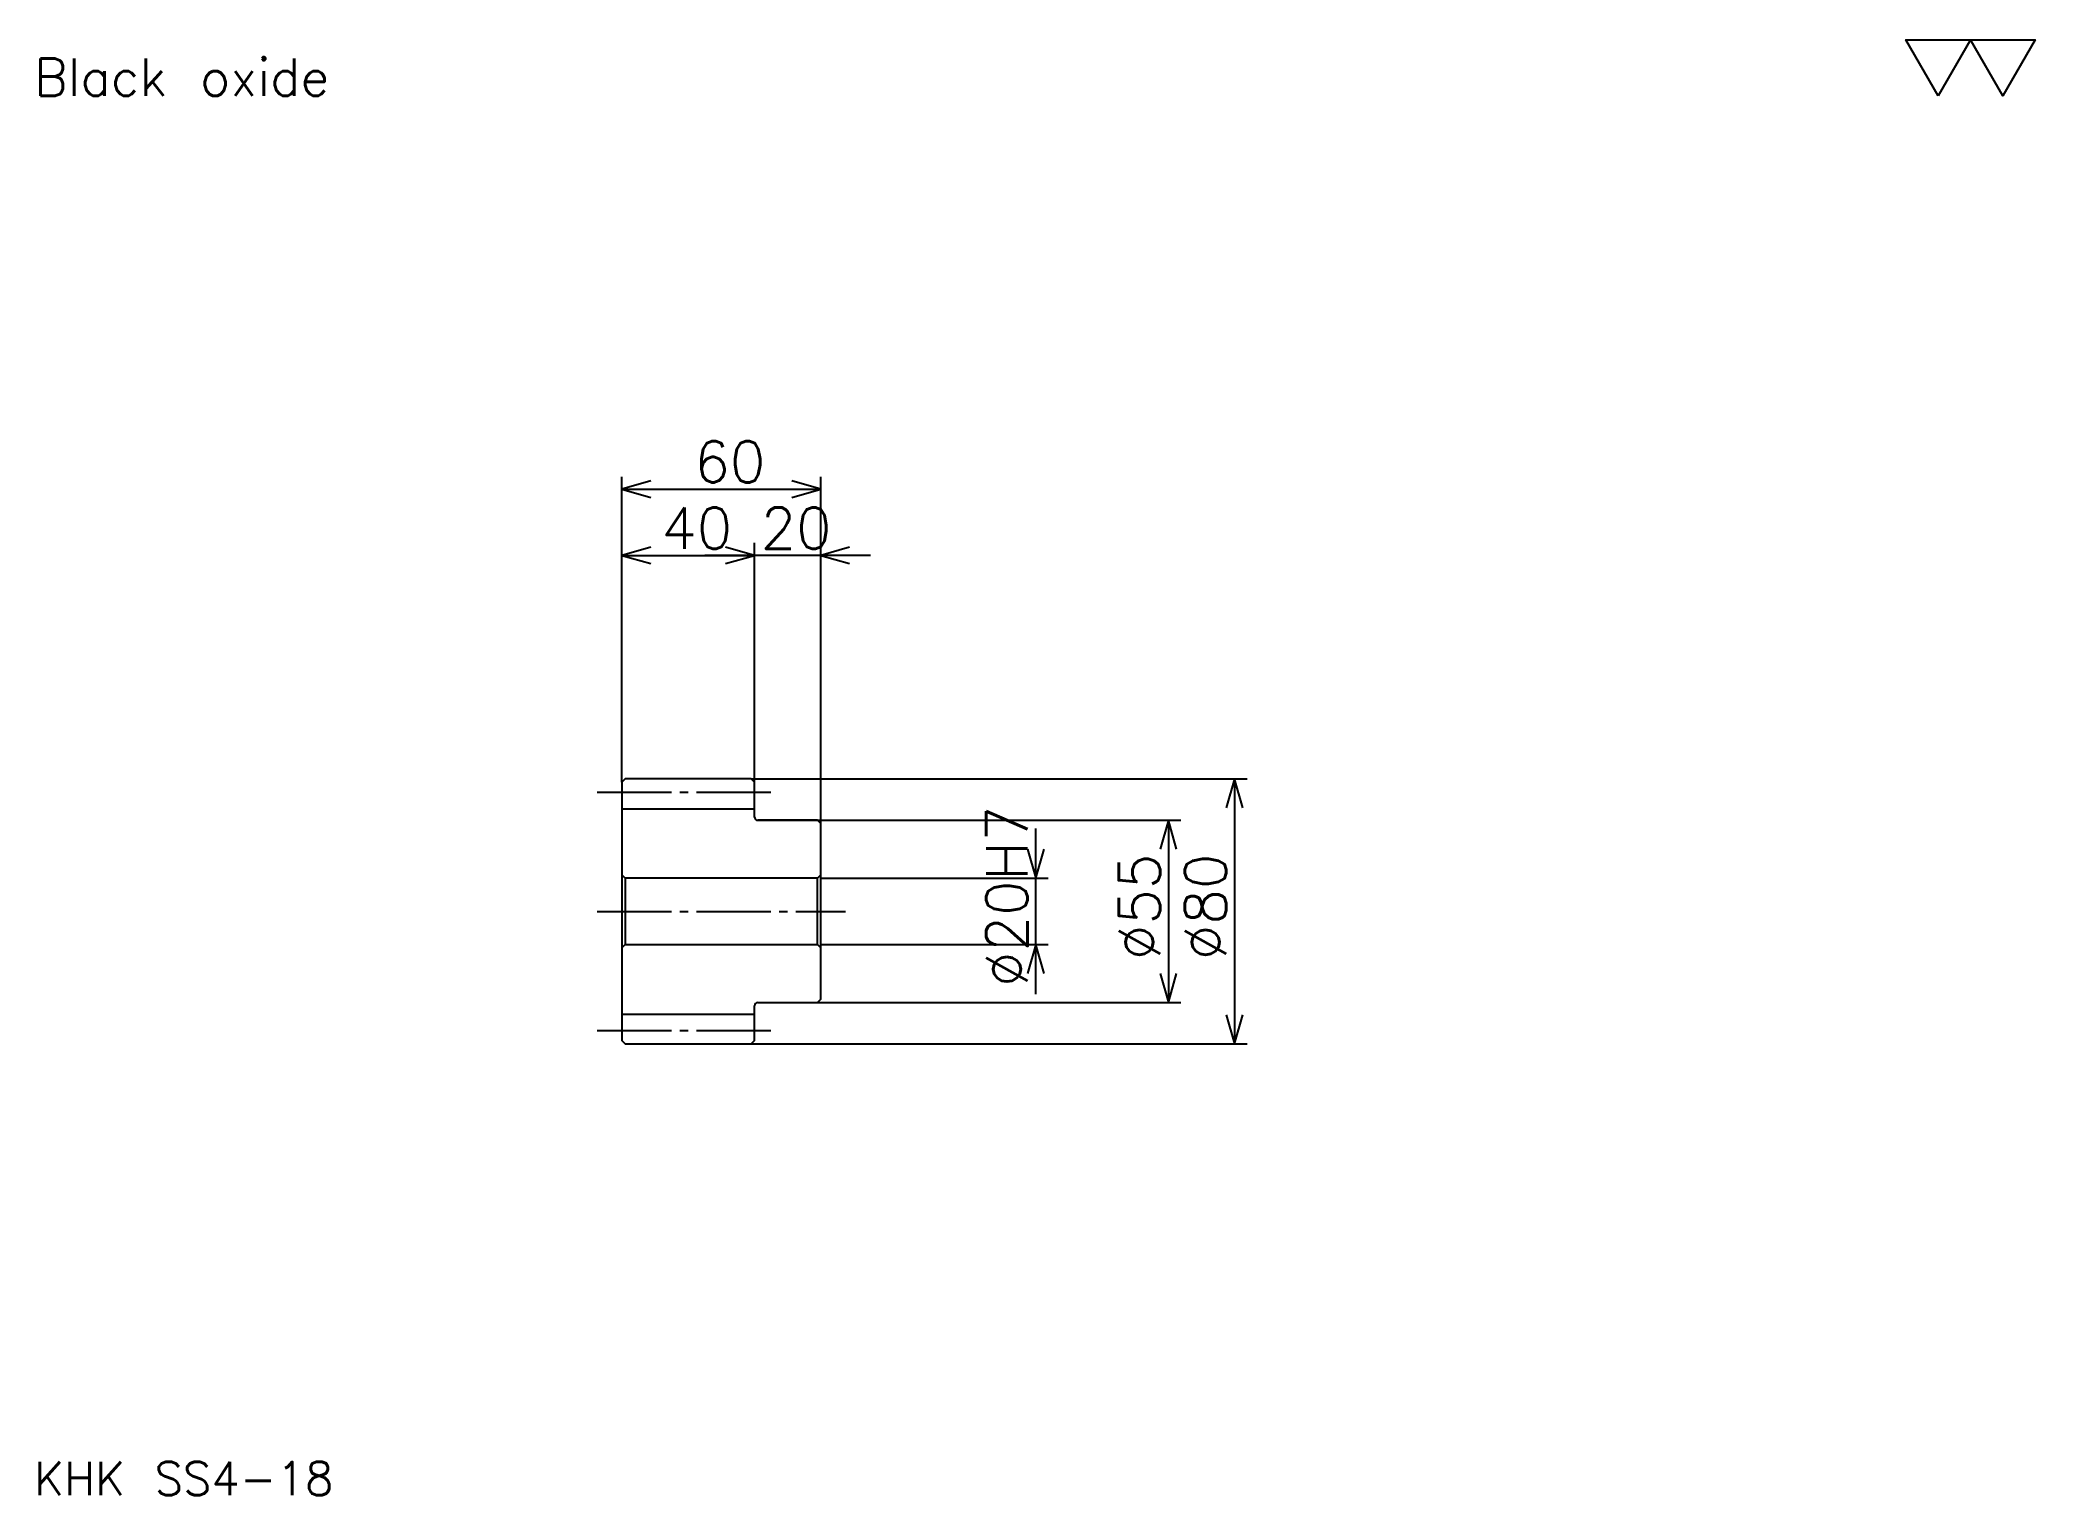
# Model space of a CAD drawing. Extents: x 27 to 629, y 28 to 467.
import ezdxf

# ---------------------------------------------------------------- set-up
doc = ezdxf.new("R2010")
doc.units = 0
doc.linetypes.add('DASHDOT', pattern=[30, 22.5, -2.5, 2.5, -2.5])
doc.layers.get('0').update_dxf_attribs({"linetype": 'CONTINUOUS'})
doc.layers.add('DASHDOT', color=6, linetype='DASHDOT')
doc.styles.add('KANJI', font='TXT', dxfattribs={"bigfont": 'BIGFONT'})

msp = doc.modelspace()

# ---------------------------------------------------------------- linework, layer by layer
at = {"color": 5}
for p, q in [((202.5, 243.75), (202.5, 335)), ((262.5, 243.75), (262.5, 335)), ((202.5, 331.25), (262.5, 331.25)), ((242.5, 243.75), (242.5, 315)), ((202.5, 311.25), (242.5, 311.25)), ((277.5, 311.25), (227.5, 311.25)), ((202.5, 242.75), (202.5, 243.75)), ((241.5, 243.75), (262.5, 243.75)), ((242.5, 242.75), (242.5, 243.75)), ((262.5, 243.75), (391.25, 243.75)), ((262.5, 230.25), (262.5, 243.75)), ((387.5, 243.75), (387.5, 163.75)), ((243.5, 231.25), (262.5, 231.25)), ((262.5, 231.25), (371.25, 231.25)), ((367.5, 231.25), (367.5, 176.25)), ((327.5, 178.75), (327.5, 228.75)), ((262.5, 213.75), (331.25, 213.75)), ((262.5, 193.75), (331.25, 193.75)), ((243.5, 176.25), (262.5, 176.25)), ((262.5, 176.25), (371.25, 176.25)), ((241.5, 163.75), (262.5, 163.75)), ((262.5, 163.75), (391.25, 163.75))]:
    msp.add_line(p, q, dxfattribs=at)
at = {"color": 4}
for p, q in [((202.5, 234.75), (242.5, 234.75)), ((203.5, 213.75), (203.5, 193.75)), ((261.5, 213.75), (262.5, 214.75)), ((261.5, 193.75), (262.5, 192.75)), ((202.5, 172.75), (242.5, 172.75))]:
    msp.add_line(p, q, dxfattribs=at)
at = {"color": 7}
msp.add_lwpolyline([(600, 450), (590.25, 466.9), (629.25, 466.9), (619.5, 450), (609.75, 466.9), (600, 450)], dxfattribs=at)
at = {"color": 5}
for points in [[(211.25, 333.75), (202.5, 331.25), (211.25, 328.75)], [(253.75, 328.75), (262.5, 331.25), (253.75, 333.75)], [(211.25, 313.75), (202.5, 311.25), (211.25, 308.75)], [(233.75, 308.75), (242.5, 311.25), (233.75, 313.75)], [(233.75, 308.75), (242.5, 311.25), (233.75, 313.75)], [(271.25, 313.75), (262.5, 311.25), (271.25, 308.75)], [(390, 235), (387.5, 243.75), (385, 235)], [(370, 222.5), (367.5, 231.25), (365, 222.5)], [(325, 222.5), (327.5, 213.75), (330, 222.5)], [(330, 185), (327.5, 193.75), (325, 185)], [(365, 185), (367.5, 176.25), (370, 185)], [(385, 172.5), (387.5, 163.75), (390, 172.5)]]:
    msp.add_lwpolyline(points, dxfattribs=at)
at = {"color": 4}
for points in [[(242.5, 232.25), (242.5, 242.75), (241.5, 243.75), (203.5, 243.75), (202.5, 242.75), (202.5, 192.75)], [(243.5, 176.25), (261.5, 176.25), (262.5, 177.25), (262.5, 230.25), (261.5, 231.25), (243.5, 231.25)], [(202.5, 192.75), (203.5, 193.75), (261.5, 193.75), (261.5, 213.75), (203.5, 213.75), (202.5, 214.75)], [(202.5, 192.75), (202.5, 164.75), (203.5, 163.75), (241.5, 163.75), (242.5, 164.75), (242.5, 175.25)]]:
    msp.add_lwpolyline(points, dxfattribs=at)
for centre, start, end in [((243.5, 232.25), 180, 270), ((243.5, 175.25), 90, 180)]:
    msp.add_arc(centre, 1, start, end, dxfattribs=at)
at = {"layer": 'DASHDOT', "color": 7}
for p, q in [((195, 239.75), (250, 239.75)), ((195, 203.75), (270, 203.75)), ((195, 167.75), (250, 167.75))]:
    msp.add_line(p, q, dxfattribs=at)

# ---------------------------------------------------------------- texts
at = {"color": 7, "style": 'KANJI'}
for s, height, p in [('Black oxide', 11.25, (25, 450)), ('60', 12.5, (224.375, 333.25)), ('40', 12.5, (214.375, 313.25)), ('20', 12.5, (244.375, 313.25)), ('KHK SS4-18', 10, (25, 27.5))]:
    msp.add_text(s, height=height, dxfattribs=at).set_placement(p)
for s, p in [('%%c20H7', (325, 180.9375)), ('%%c55', (365, 189.0625)), ('%%c80', (385, 189.0625))]:
    msp.add_text(s, height=12.5, rotation=90, dxfattribs=at).set_placement(p)

doc.saveas('drawing.dxf')
